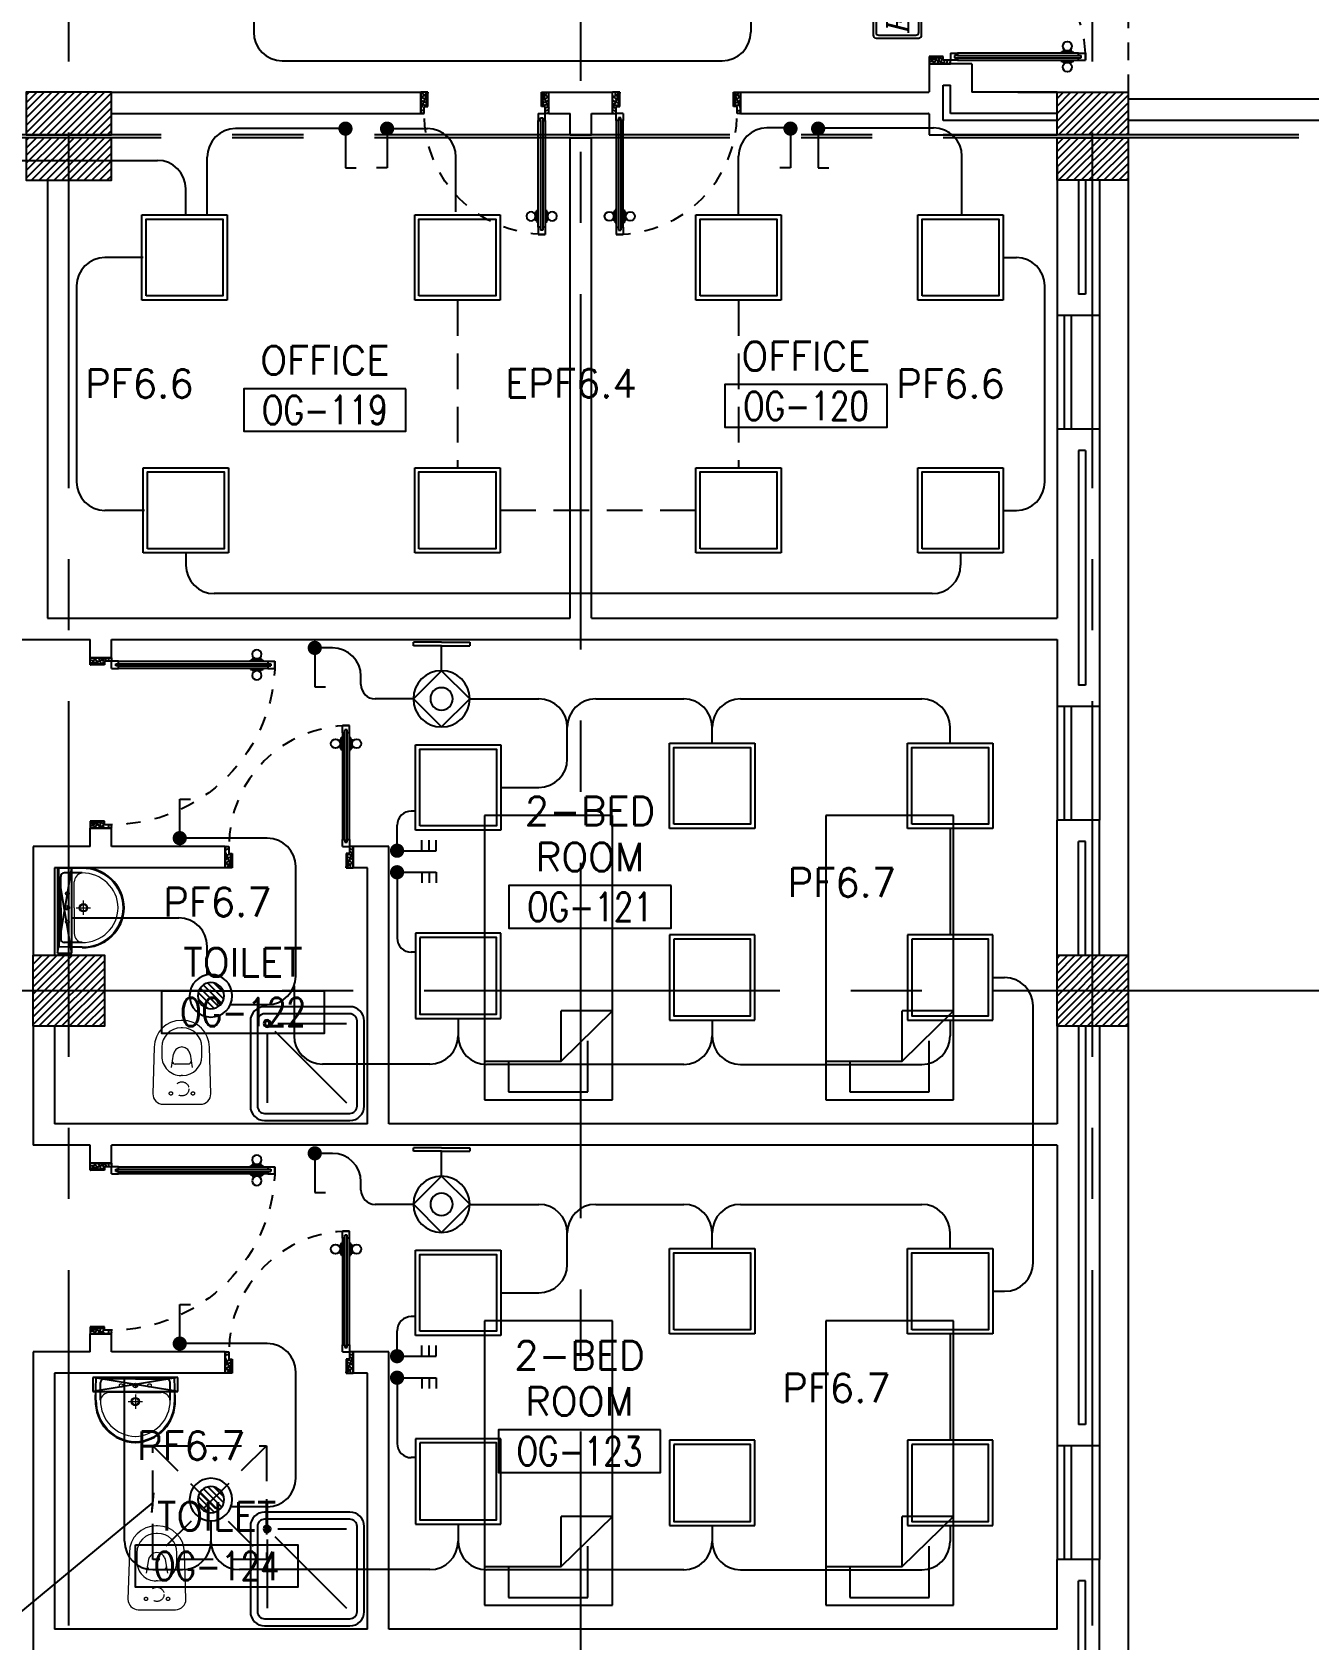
# Model space of a CAD drawing. Extents: x -0.3 to 93.5, y -1.1 to 78.4.
# Drawn here: x 75.57 to 84.55, y 22.78 to 34.09 of the extents above; entities that cross this region are included whole.
import ezdxf
from ezdxf.enums import TextEntityAlignment as Align

# ---------------------------------------------------------------- set-up
doc = ezdxf.new("R2010")
doc.units = 0
doc.header["$MEASUREMENT"] = 0
doc.header["$PDMODE"] = 34
for name, pattern in [('CENTERX2', [4, 2.5, -0.5, 0.5, -0.5]), ('DASHED', [0.75, 0.5, -0.25]), ('HIDDEN', [0.375, 0.25, -0.125]), ('HIDDEN2', [0.1875, 0.125, -0.0625])]:
    doc.linetypes.add(name, pattern=pattern)
doc.layers.get('0').update_dxf_attribs({"linetype": 'CONTINUOUS'})
doc.layers.get('DEFPOINTS').update_dxf_attribs({"linetype": 'CONTINUOUS'})
for name, color, linetype in [('AX-DIM', 11, 'CONTINUOUS'), ('AXES', 11, 'CENTERX2'), ('COL', 11, 'CONTINUOUS'), ('DOOR', 7, 'CONTINUOUS'), ('E-CLINE', 2, 'CONTINUOUS'), ('E-HLINE', 2, 'HIDDEN'), ('E-LEGEND', 3, 'CONTINUOUS'), ('E-LITE', 4, 'CONTINUOUS'), ('E-SWITCH', 4, 'CONTINUOUS'), ('E-TEXT', 4, 'CONTINUOUS'), ('FIX', 11, 'CONTINUOUS'), ('FUR', 11, 'CONTINUOUS'), ('HAT', 11, 'CONTINUOUS'), ('INSUL', 11, 'CONTINUOUS'), ('PROJ-L', 11, 'CONTINUOUS'), ('RM-BOX', 11, 'CONTINUOUS'), ('RM-NAME', 11, 'CONTINUOUS'), ('RM-NO', 11, 'CONTINUOUS'), ('ROOF', 11, 'CONTINUOUS'), ('SHAFT', 11, 'CONTINUOUS'), ('STR', 11, 'CONTINUOUS'), ('WALL', 11, 'CONTINUOUS'), ('WIN', 11, 'CONTINUOUS')]:
    doc.layers.add(name, color=color, linetype=linetype)
doc.styles.add('ITALICC', font='italicc')
doc.styles.add('ROMANS', font='ROMANS.shx', dxfattribs={"width": 0.6})
doc.dimstyles.new('STANDARD in', dxfattribs={"dimtxt": 0.24, "dimasz": 0.1, "dimexe": 0.07, "dimexo": 0.05, "dimgap": 0.05, "dimtad": 1, "dimdec": 0, "dimlfac": 1000, "dimzin": 0, "dimdsep": 46, "dimtxsty": 'ROMANS', "dimblk": 'ARCHTICK', "dimcen": 0.05, "dimdle": 0.05, "dimclrd": 7, "dimclre": 7, "dimclrt": 2, "dimadec": 0, "dimazin": 0, "dimtfac": 1, "dimtdec": 0, "dimtmove": 2, "dimatfit": 3, "dimldrblk": 'ARCHTICK', "dimfxl": 0, "dimtolj": 1, "dimtzin": 0, "dimarcsym": 0})

# ---------------------------------------------------------------- blocks, each defined once
blk = doc.blocks.new('_ARCHTICK')
at = {"color": 0, "linetype": 'ByBlock', "const_width": 0.15}
blk.add_lwpolyline([(-0.5, -0.5), (0.5, 0.5)], dxfattribs=at)
blk = doc.blocks.new('*D125')
at = {"layer": 'AX-DIM', "color": 7, "lineweight": -2, "ltscale": 0.3}
for p, q in [((83.332, 64.82), (92.202, 64.82)), ((92.132, 64.87), (92.132, 5.45)), ((83.332, 5.5), (92.202, 5.5))]:
    blk.add_line(p, q, dxfattribs=at)
at = {"layer": 'DEFPOINTS', "color": 0, "ltscale": 0.3}
for p in [(83.282, 64.82), (83.282, 5.5), (92.132, 5.5)]:
    blk.add_point(p, dxfattribs=at)
at = {"layer": 'AX-DIM', "color": 7, "lineweight": -2, "ltscale": 0.3, "xscale": 0.1, "yscale": 0.1, "zscale": 0.1}
for p, rotation in [((92.132, 64.82), 90), ((92.132, 5.5), 270)]:
    blk.add_blockref('_ARCHTICK', p, dxfattribs=dict(at, rotation=rotation))
at = {"layer": 'AX-DIM', "color": 2, "ltscale": 0.3, "insert": (91.962, 35.16), "char_height": 0.24, "attachment_point": 5, "rotation": 90, "style": 'ROMANS'}
blk.add_mtext('\\A1;59320', dxfattribs=at)
blk = doc.blocks.new('*X101')
at = {"color": 0}
for p, q in [((245929, 139863), (246416, 140350)), ((245929, 139916), (246363, 140350)), ((245929, 139969), (246310, 140350)), ((245929, 140022), (246257, 140350)), ((245929, 140075), (246204, 140350)), ((245929, 140128), (246151, 140350)), ((245929, 140181), (246098, 140350)), ((245929, 140234), (246045, 140350)), ((245929, 140287), (245991, 140350)), ((245929, 140340), (245938, 140350)), ((245969, 139850), (246429, 140310)), ((246022, 139850), (246429, 140256)), ((246075, 139850), (246429, 140203)), ((246128, 139850), (246429, 140150)), ((246181, 139850), (246429, 140097)), ((246234, 139850), (246429, 140044)), ((246287, 139850), (246429, 139991)), ((246340, 139850), (246429, 139938)), ((246393, 139850), (246429, 139885))]:
    blk.add_line(p, q, dxfattribs=at)
blk = doc.blocks.new('COL50')
at = {"layer": 'COL'}
blk.add_lwpolyline([(-250, 250), (-250, -250), (250, -250), (250, 250)], close=True, dxfattribs=at)
blk = doc.blocks.new('RM1')
at = {"layer": 'RM-BOX'}
blk.add_lwpolyline([(570, -200), (-570, -200), (-570, -500), (570, -500)], close=True, dxfattribs=at)
at = {"layer": 'RM-NAME', "style": 'ROMANS'}
for tag, p in [('ROOMNAME1', (0, 324)), ('ROOMNAME2', (0, 0))]:
    blk.add_attdef(tag, text='', height=200, dxfattribs=at).set_placement(p, align=Align.MIDDLE)
at = {"layer": 'RM-NO', "style": 'ROMANS', "width": 0.8}
blk.add_attdef('ROOMNO', text='', height=200, dxfattribs=at).set_placement((0, -350), align=Align.MIDDLE)
blk = doc.blocks.new('*X102')
at = {"color": 0}
for p, q in [((253128, 139850), (253628, 140350)), ((253129, 139903), (253575, 140350)), ((253129, 139956), (253522, 140350)), ((253129, 140009), (253469, 140350)), ((253129, 140062), (253416, 140350)), ((253129, 140115), (253363, 140350)), ((253129, 140168), (253310, 140350)), ((253129, 140221), (253257, 140350)), ((253129, 140274), (253204, 140350)), ((253129, 140327), (253151, 140350)), ((253181, 139850), (253629, 140297)), ((253234, 139850), (253629, 140244)), ((253287, 139850), (253629, 140191)), ((253340, 139850), (253629, 140138)), ((253393, 139850), (253629, 140085)), ((253446, 139850), (253629, 140032)), ((253499, 139850), (253629, 139979)), ((253553, 139850), (253629, 139926)), ((253606, 139850), (253629, 139873))]:
    blk.add_line(p, q, dxfattribs=at)
blk = doc.blocks.new('DOOR100')
at = {"layer": 'DOOR', "color": 0, "linetype": 'ByBlock'}
for p, q in [((-25, 1300), (-75, 1300)), ((-75, 1300), (-25, 1300)), ((-75, 1250), (-75, 1300)), ((-58, 1250), (-75, 1250)), ((-42, 1270), (-58, 1270)), ((-58, 1250), (-58, 1270)), ((-42, 1250), (-42, 1270)), ((-25, 1250), (-42, 1250)), ((-25, 1250), (-25, 1300)), ((-82, 1205), (-91, 1205)), ((-91, 1205), (-91, 1140)), ((-82, 1140), (-91, 1140)), ((-75, 1218), (-82, 1218)), ((-82, 1128), (-82, 1218)), ((-82, 1205), (-82, 1140)), ((-25, 1218), (-18, 1218)), ((-18, 1128), (-18, 1218)), ((-18, 1205), (-9, 1205)), ((-18, 1205), (-18, 1140)), ((-18, 1140), (-9, 1140)), ((-9, 1205), (-9, 1140)), ((-75, 1128), (-82, 1128)), ((-25, 1128), (-18, 1128)), ((-1200, 0), (-1200, 150)), ((-1200, 150), (-1175, 150)), ((-1200, 150), (-1200, 0)), ((-1175, 150), (-1175, 100)), ((-75, 200), (-58, 200)), ((-75, 150), (-75, 200)), ((-75, 150), (-25, 150)), ((-58, 200), (-58, 180)), ((-58, 180), (-42, 180)), ((-42, 200), (-25, 200)), ((-42, 180), (-42, 200)), ((-25, 200), (-25, 150)), ((0, 150), (-25, 150)), ((-25, 150), (-25, 100)), ((0, 150), (0, 0)), ((-1150, 0), (-1200, 0)), ((-1175, 100), (-1150, 100)), ((-1150, 100), (-1150, 0)), ((-50, 100), (-50, 0)), ((-25, 100), (-50, 100)), ((-50, 0), (0, 0))]:
    blk.add_line(p, q, dxfattribs=at)
at = {"layer": 'DOOR', "linetype": 'ByBlock'}
for p, q in [((-75, 1250), (-75, 200)), ((-58, 200), (-58, 1250)), ((-42, 200), (-42, 1250)), ((-25, 200), (-25, 1250)), ((0, 0), (0, 150))]:
    blk.add_line(p, q, dxfattribs=at)
at = {"layer": 'DOOR', "color": 9, "linetype": 'ByBlock'}
for p, q in [((-1150, 0), (-1200, 114)), ((-50, 0), (0, 114)), ((-1150, 0), (-1200, 40)), ((-1150, 0), (-1163, 100)), ((-50, 0), (-37, 100)), ((-50, 0), (0, 40))]:
    blk.add_line(p, q, dxfattribs=at)
at = {"layer": 'DOOR', "color": 0, "linetype": 'ByBlock'}
for centre in [(-124, 1173), (24, 1173)]:
    blk.add_circle(centre, 32.4, dxfattribs=at)
at = {"layer": 'DOOR', "linetype": 'HIDDEN', "ltscale": 0.5}
blk.add_arc((-25, 150), 1150, 90, 180.0001, dxfattribs=at)
at = {"layer": 'DOOR', "color": 9, "linetype": 'ByBlock'}
for centre, radius, start, end in [((-1150, 0), 154, 103.7142, 108.8947), ((-1150, 0), 134, 100.72, 111.8402), ((-50, 0), 134, 68.1598, 79.28), ((-50, 0), 154, 71.1053, 76.2858), ((-1150, 0), 94.4, 90, 121.9818), ((-1150, 0), 74.4, 90, 132.2236), ((-1150, 0), 54.4, 90, 156.7926), ((-1150, 0), 34.4, 90, 180), ((-1150, 0), 14.4, 90, 180), ((-50, 0), 94.4, 58.0182, 90), ((-50, 0), 74.4, 47.7764, 90), ((-50, 0), 54.4, 23.2074, 90), ((-50, 0), 34.4, 0, 90), ((-50, 0), 14.4, 0, 90), ((-50, 0), 114, 64.0838, 77.3774)]:
    blk.add_arc(centre, radius, start, end, dxfattribs=at)
blk = doc.blocks.new('DOOR90')
at = {"layer": 'DOOR', "color": 0, "linetype": 'ByBlock'}
for p, q in [((-150, 0), (-150, -25)), ((-150, 0), (0, 0)), ((0, -50), (0, 0)), ((-1000, -25), (-1000, -75)), ((-1000, -75), (-1000, -25)), ((-950, -25), (-1000, -25)), ((-950, -75), (-1000, -75)), ((-970, -42), (-970, -58)), ((-950, -42), (-970, -42)), ((-950, -58), (-970, -58)), ((-950, -25), (-950, -42)), ((-950, -58), (-950, -75)), ((-918, -25), (-918, -18)), ((-828, -18), (-918, -18)), ((-918, -75), (-918, -82)), ((-828, -82), (-918, -82)), ((-905, -18), (-905, -9)), ((-905, -9), (-840, -9)), ((-905, -18), (-840, -18)), ((-905, -82), (-905, -91)), ((-905, -82), (-840, -82)), ((-905, -91), (-840, -91)), ((-840, -18), (-840, -9)), ((-840, -82), (-840, -91)), ((-828, -25), (-828, -18)), ((-828, -75), (-828, -82)), ((-200, -42), (-200, -25)), ((-200, -25), (-150, -25)), ((-180, -42), (-200, -42)), ((-200, -75), (-200, -58)), ((-200, -58), (-180, -58)), ((-150, -75), (-200, -75)), ((-180, -58), (-180, -42)), ((-150, -75), (-150, -25)), ((-150, -25), (-100, -25)), ((-100, -25), (-100, -50)), ((-100, -50), (0, -50)), ((-150, -900), (-150, -875)), ((-150, -875), (-100, -875)), ((0, -900), (-150, -900)), ((-150, -900), (0, -900)), ((-100, -850), (0, -850)), ((-100, -875), (-100, -850)), ((0, -850), (0, -900))]:
    blk.add_line(p, q, dxfattribs=at)
at = {"layer": 'DOOR', "color": 9, "linetype": 'ByBlock'}
for p, q in [((0, -50), (-114, 0)), ((0, -50), (-40, 0)), ((0, -50), (-100, -37)), ((0, -850), (-114, -900)), ((0, -850), (-100, -863)), ((0, -850), (-40, -900))]:
    blk.add_line(p, q, dxfattribs=at)
at = {"layer": 'DOOR', "linetype": 'ByBlock'}
for p, q in [((-200, -25), (-950, -25)), ((-200, -42), (-950, -42)), ((-200, -58), (-950, -58)), ((-950, -75), (-200, -75))]:
    blk.add_line(p, q, dxfattribs=at)
at = {"layer": 'DOOR', "color": 0, "linetype": 'ByBlock'}
for centre in [(-873, 24), (-873, -124)]:
    blk.add_circle(centre, 32.4, dxfattribs=at)
at = {"layer": 'DOOR', "color": 9, "linetype": 'ByBlock'}
for centre, radius, start, end in [((0, -50), 154, 161.1053, 166.2858), ((0, -50), 134, 158.1598, 169.28), ((0, -50), 94.4, 148.0182, 180), ((0, -50), 74.4, 137.7764, 180), ((0, -50), 114, 154.0838, 167.3774), ((0, -50), 54.4, 113.2074, 180), ((0, -50), 34.4, 90, 180), ((0, -50), 14.4, 90, 180), ((0, -850), 154, 193.7142, 198.8947), ((0, -850), 134, 190.72, 201.8402), ((0, -850), 94.4, 180, 211.9818), ((0, -850), 74.4, 180, 222.2236), ((0, -850), 54.4, 180, 246.7926), ((0, -850), 34.4, 180, 270), ((0, -850), 14.4, 180, 270)]:
    blk.add_arc(centre, radius, start, end, dxfattribs=at)
at = {"layer": 'DOOR', "linetype": 'HIDDEN', "ltscale": 0.5}
blk.add_arc((-150, -25), 850, 180, 270, dxfattribs=at)
blk = doc.blocks.new('C5')
at = {"layer": 'HAT', "linetype": 'ByBlock'}
h = blk.add_hatch(dxfattribs=at)
h.set_pattern_fill('ANSI31', color=256, scale=300, style=0)
h.set_pattern_definition([(45, (-223356.182, -51411.005), (-26.516504, 26.516504), [])])
h.paths.add_polyline_path([(300, 300), (0, 300), (0, 0), (300, 0)])
h.paths.add_polyline_path([(600, 300), (300, 300), (300, 0), (600, 0)])
at = {"layer": 'COL'}
blk.add_lwpolyline([(600, 300), (0, 300), (0, 0), (600, 0)], close=True, dxfattribs=at)
blk = doc.blocks.new('DOOR-10')
at = {"layer": 'DOOR', "color": 0, "linetype": 'ByBlock'}
for p, q in [((-76, 1018), (-83, 1018)), ((-83, 928), (-83, 1018)), ((-26, 1100), (-76, 1100)), ((-76, 1100), (-26, 1100)), ((-76, 1050), (-76, 1100)), ((-59, 1050), (-76, 1050)), ((-43, 1070), (-59, 1070)), ((-59, 1050), (-59, 1070)), ((-43, 1050), (-43, 1070)), ((-26, 1050), (-43, 1050)), ((-26, 1050), (-26, 1100)), ((-26, 1018), (-18, 1018)), ((-18, 928), (-18, 1018)), ((-83, 1005), (-92, 1005)), ((-92, 1005), (-92, 940)), ((-83, 940), (-92, 940)), ((-83, 1005), (-83, 940)), ((-76, 928), (-83, 928)), ((-26, 928), (-18, 928)), ((-18, 1005), (-9, 1005)), ((-18, 1005), (-18, 940)), ((-18, 940), (-9, 940)), ((-9, 1005), (-9, 940)), ((-1001, 0), (-1001, 150)), ((-1001, 150), (-976, 150)), ((-1001, 150), (-1001, 0)), ((-976, 150), (-976, 100)), ((-76, 200), (-59, 200)), ((-76, 150), (-76, 200)), ((-76, 150), (-26, 150)), ((-59, 200), (-59, 180)), ((-59, 180), (-43, 180)), ((-43, 200), (-26, 200)), ((-43, 180), (-43, 200)), ((-26, 200), (-26, 150)), ((-1, 150), (-26, 150)), ((-26, 150), (-26, 100)), ((-951, 0), (-1001, 0)), ((-976, 100), (-951, 100)), ((-951, 100), (-951, 0)), ((-51, 100), (-51, 0)), ((-26, 100), (-51, 100)), ((-51, 0), (-1, 0))]:
    blk.add_line(p, q, dxfattribs=at)
at = {"layer": 'DOOR', "linetype": 'ByBlock'}
for p, q in [((-76, 1050), (-76, 200)), ((-59, 200), (-59, 1050)), ((-43, 200), (-43, 1050)), ((-26, 200), (-26, 1050))]:
    blk.add_line(p, q, dxfattribs=at)
at = {"layer": 'DOOR', "color": 9, "linetype": 'ByBlock'}
for p, q in [((-951, 0), (-1001, 114)), ((-51, 0), (-1, 114)), ((-1, 0), (-1, 150)), ((-951, 0), (-1001, 40)), ((-951, 0), (-964, 100)), ((-51, 0), (-37, 100)), ((-51, 0), (-1, 40))]:
    blk.add_line(p, q, dxfattribs=at)
at = {"layer": 'DOOR', "color": 0, "linetype": 'ByBlock'}
for centre in [(-124, 973), (23, 973)]:
    blk.add_circle(centre, 32.4, dxfattribs=at)
at = {"layer": 'DOOR', "linetype": 'HIDDEN', "ltscale": 0.5}
blk.add_arc((-23, 149), 952, 93.1482, 179.9482, dxfattribs=at)
at = {"layer": 'DOOR', "color": 9, "linetype": 'ByBlock'}
for centre, radius, start, end in [((-951, 0), 154, 103.7142, 108.8947), ((-951, 0), 134, 100.72, 111.8402), ((-51, 0), 134, 68.1598, 79.28), ((-51, 0), 154, 71.1053, 76.2858), ((-951, 0), 94.4, 90, 121.9818), ((-951, 0), 74.4, 90, 132.2236), ((-951, 0), 54.4, 90, 156.7926), ((-951, 0), 34.4, 90, 180), ((-951, 0), 14.4, 90, 180), ((-51, 0), 94.4, 58.0182, 90), ((-51, 0), 74.4, 47.7764, 90), ((-51, 0), 54.4, 23.2074, 90), ((-51, 0), 34.4, 0, 90), ((-51, 0), 14.4, 0, 90), ((-51, 0), 114, 64.0838, 77.3774)]:
    blk.add_arc(centre, radius, start, end, dxfattribs=at)
blk = doc.blocks.new('LAV1')
at = {"layer": 'FIX', "linetype": 'DASHED', "lineweight": 20, "ltscale": 0.05}
for p, q in [((0, 170), (0, 270)), ((0, 170), (0, 270)), ((50, 220), (-50, 220))]:
    blk.add_line(p, q, dxfattribs=at)
at = {"layer": 'FIX', "linetype": 'ByBlock', "ltscale": 0.3}
for p, q in [((-280, 210), (-275, 50)), ((-245, 210), (-245, 85)), ((245, 210), (245, 85)), ((280, 210), (275, 50)), ((0, 60), (-220, 60)), ((0, 60), (220, 60))]:
    blk.add_line(p, q, dxfattribs=at)
at = {"layer": 'FIX', "linetype": 'Continuous', "lineweight": 20}
for p, q in [((-275, 210), (-275, 50)), ((0, 155), (-181, 155)), ((0, 155), (181, 155)), ((275, 210), (275, 50)), ((0, 50), (-275, 50)), ((0, 50), (-252, 50)), ((0, 50), (252, 50)), ((0, 50), (275, 50))]:
    blk.add_line(p, q, dxfattribs=at)
at = {"layer": 'FIX', "lineweight": 20}
for p, q in [((0, 92), (0, 123)), ((16, 107), (-15, 107))]:
    blk.add_line(p, q, dxfattribs=at)
for centre, radius in [((0, 220), 29.5), ((0, 220), 22.5), ((0, 107), 15.5)]:
    blk.add_circle(centre, radius, dxfattribs=at)
at = {"layer": 'FIX', "linetype": 'HIDDEN', "lineweight": 20, "ltscale": 0.05}
for centre in [(-100, 107), (100, 107)]:
    blk.add_circle(centre, 12.4, dxfattribs=at)
at = {"layer": 'FIX', "linetype": 'ByBlock', "ltscale": 0.3}
for centre, radius, start, end in [((7, 220), 287, 91.3776, 182.0064), ((-7, 220), 287, 357.9936, 88.6224), ((-220, 85), 24.9, 179.7021, 269.9486), ((220, 85), 24.9, 270.0514, 0.2979)]:
    blk.add_arc(centre, radius, start, end, dxfattribs=at)
at = {"layer": 'FIX', "linetype": 'Continuous', "lineweight": 20}
for centre, radius, start, end in [((8, 217), 283, 91.6988, 181.351), ((8, 212), 253, 91.7328, 180.4884), ((-8, 217), 283, 358.649, 88.3012), ((-8, 212), 253, 359.5116, 88.2672), ((-179, 222), 66.9, 190.2006, 268.0786), ((179, 222), 66.9, 271.9214, 349.7994)]:
    blk.add_arc(centre, radius, start, end, dxfattribs=at)
blk = doc.blocks.new('WC1')
at = {"layer": 'FIX', "lineweight": 20}
for p, q in [((-210, 204), (-538, 194)), ((-475, 141), (-538, 141)), ((-727, 5), (-727, -5)), ((-674, 5), (-674, -5)), ((-534, 24), (-540, 0)), ((-540, 0), (-534, -24)), ((-395, 76), (-490, 60)), ((-339, 5), (-339, -5)), ((-490, -60), (-395, -76)), ((-538, -141), (-475, -141)), ((-538, -194), (-210, -204))]:
    blk.add_line(p, q, dxfattribs=at)
at = {"layer": 'FIX', "linetype": 'Continuous', "lineweight": 20}
blk.add_line((-420, -47), (-420, 45), dxfattribs=at)
at = {"layer": 'FIX', "lineweight": 20}
blk.add_lwpolyline([(-213, -204), (-210, -204, 0.414214), (-137, -131), (-137, 0), (-137, 131, 0.414214), (-210, 204)], format="xyb", dxfattribs=at)
at = {"layer": 'FIX', "linetype": 'HIDDEN2', "lineweight": 20, "ltscale": 0.3}
blk.add_circle((-245, 0), 49.8, dxfattribs=at)
at = {"layer": 'FIX', "linetype": 'HIDDEN', "lineweight": 20, "ltscale": 0.05}
for centre in [(-213, 78), (-213, -77)]:
    blk.add_circle(centre, 11.6, dxfattribs=at)
at = {"layer": 'FIX', "lineweight": 20}
for centre, radius, start, end in [((-538, 5), 189, 90, 180), ((-538, 5), 136, 90, 180), ((-475, 5), 136, 360, 90), ((-473, -7), 68.2, 128.9242, 152.8468), ((-464, -18), 82, 108.496, 128.9242), ((-538, -5), 189, 180, 270), ((-538, -5), 136, 180, 270), ((-473, 7), 68.2, 207.1532, 231.0758), ((-464, 18), 82, 231.0758, 251.504), ((-475, -5), 136, 270, 0)]:
    blk.add_arc(centre, radius, start, end, dxfattribs=at)
at = {"layer": 'FIX', "linetype": 'Continuous', "lineweight": 20}
for centre, start, end in [((-443, 46), 357.6662, 91.6121), ((-442, -46), 268.3879, 2.3338)]:
    blk.add_arc(centre, 22.3, start, end, dxfattribs=at)
blk = doc.blocks.new('SHR1')
at = {"layer": 'FIX'}
for p, q in [((-196, 196), (-700, 700)), ((-143, 218), (-143, 700)), ((-218, 143), (-700, 143))]:
    blk.add_line(p, q, dxfattribs=at)
for points in [[(-825, 125), (-825, 725, -0.414214), (-725, 825), (-125, 825, -0.414214), (-25, 725), (-25, 125, -0.414214), (-125, 25), (-725, 25, -0.414214)], [(-775, 125), (-775, 725, -0.414214), (-725, 775), (-125, 775, -0.414214), (-75, 725), (-75, 125, -0.414214), (-125, 75), (-725, 75, -0.414214)]]:
    blk.add_lwpolyline(points, format="xyb", close=True, dxfattribs=at)
for radius in [25, 15]:
    blk.add_circle((-143, 143), radius, dxfattribs=at)
blk = doc.blocks.new('L42')
at = {"layer": 'E-LITE'}
for p, q in [((0.3, 0.3), (-0.3, 0.3)), ((-0.3, 0.3), (-0.3, -0.3)), ((0.3, -0.3), (0.3, 0.3)), ((-0.3, -0.3), (0.3, -0.3))]:
    blk.add_line(p, q, dxfattribs=at)
at = {"layer": 'E-LITE', "color": 8}
blk.add_lwpolyline([(-0.27, 0.27), (-0.27, -0.27), (0.27, -0.27), (0.27, 0.27)], close=True, dxfattribs=at)
blk = doc.blocks.new('NL')
at = {"layer": 'E-LEGEND'}
blk.add_line((0, -193), (25, -193), dxfattribs=at)
at = {"layer": 'E-LITE'}
for p, q in [((0, 5), (0, 203)), ((25, 203), (0, 203)), ((25, 5), (25, 203)), ((0, 5), (0, -193)), ((25, 5), (25, -193))]:
    blk.add_line(p, q, dxfattribs=at)
at = {"layer": 'E-LITE', "color": 2}
blk.add_line((201, 5), (25, 5), dxfattribs=at)
at = {"layer": 'E-LITE', "color": 5}
blk.add_circle((398, 5), 198, dxfattribs=at)
at = {"layer": 'E-SWITCH', "color": 2}
for p, q in [((201, 5), (398, 203)), ((398, 203), (596, 5)), ((398, -193), (201, 5)), ((596, 5), (398, -193))]:
    blk.add_line(p, q, dxfattribs=at)
at = {"layer": 'E-SWITCH'}
blk.add_circle((398, 5), 78.5, dxfattribs=at)
blk = doc.blocks.new('3G1W')
for p, q in [((0, 0), (0.55, 0)), ((0.35, 0), (0.35, -0.15)), ((0.45, 0), (0.45, -0.15)), ((0.55, 0), (0.55, -0.15))]:
    blk.add_line(p, q)
at = {"const_width": 0.1}
blk.add_lwpolyline([(-0.05, 0, 1), (0.05, 0, 1)], format="xyb", close=True, dxfattribs=at)
blk = doc.blocks.new('*X49')
at = {"color": 0}
for p, q in [((21548.527, 18540.142), (21548.801, 18540.415)), ((21548.529, 18539.966), (21548.977, 18540.414)), ((21548.584, 18539.845), (21549.098, 18540.359)), ((21548.672, 18539.756), (21549.187, 18540.271)), ((21548.793, 18539.7), (21549.243, 18540.15)), ((21548.966, 18539.696), (21549.246, 18539.977))]:
    blk.add_line(p, q, dxfattribs=at)
blk = doc.blocks.new('SPOT')
at = {"layer": 'E-LITE'}
for radius in [0.6, 0.369]:
    blk.add_circle((0, 0), radius, dxfattribs=at)
at = {"layer": 'E-LITE', "color": 8}
blk.add_blockref('*X49', (-21548.886, -18540.056), dxfattribs=at)
blk = doc.blocks.new('1G1W')
for p, q in [((0, 0), (0.55, 0)), ((0.55, 0), (0.55, -0.15))]:
    blk.add_line(p, q)
at = {"const_width": 0.1}
blk.add_lwpolyline([(-0.05, 0, 1), (0.05, 0, 1)], format="xyb", close=True, dxfattribs=at)
blk = doc.blocks.new('MR20')
at = {"layer": 'E-LITE'}
for p, q in [((-300, 100), (-300, 0)), ((-300, 100), (-300, 0)), ((-300, 0), (300, 0)), ((-300, 0), (300, 0)), ((-300, 0), (300, 0)), ((-300, 0), (-300, 0)), ((300, 0), (300, 100)), ((300, 0), (300, 100)), ((300, 0), (300, 0))]:
    blk.add_line(p, q, dxfattribs=at)
at = {"layer": 'E-LITE', "color": 3}
blk.add_line((300, 100), (-300, 100), dxfattribs=at)
at = {"layer": 'E-LITE', "color": 8}
for p, q in [((300, 0), (-300, 100)), ((300, 100), (-300, 0))]:
    blk.add_line(p, q, dxfattribs=at)
blk = doc.blocks.new('EXIT')
at = {"layer": 'E-LITE', "color": 4}
for p, q in [((-0.32, 0.15), (-0.32, -0.15)), ((0.3, 0.17), (-0.3, 0.17)), ((0.32, -0.15), (0.32, 0.15)), ((-0.3, -0.17), (0.3, -0.17))]:
    blk.add_line(p, q, dxfattribs=at)
at = {"layer": 'E-LITE', "color": 8}
for p, q in [((-0.3, 0.13), (-0.3, -0.13)), ((0.28, 0.15), (-0.28, 0.15)), ((0.3, -0.13), (0.3, 0.13)), ((-0.28, -0.15), (0.28, -0.15))]:
    blk.add_line(p, q, dxfattribs=at)
at = {"layer": 'E-LITE', "color": 4}
for centre, start, end in [((-0.3, 0.15), 90, 180), ((0.3, 0.15), 360, 90), ((-0.3, -0.15), 180, 270), ((0.3, -0.15), 270, 0)]:
    blk.add_arc(centre, 0.02, start, end, dxfattribs=at)
at = {"layer": 'E-LITE', "color": 8}
for centre, start, end in [((-0.28, 0.13), 90, 180), ((0.28, 0.13), 0, 90), ((-0.28, -0.13), 180, 270), ((0.28, -0.13), 270, 0)]:
    blk.add_arc(centre, 0.02, start, end, dxfattribs=at)
at = {"layer": 'E-LITE', "color": 5, "style": 'ITALICC'}
blk.add_text('EXIT', height=0.15, dxfattribs=at).set_placement((-0.284, -0.078))

msp = doc.modelspace()

# ---------------------------------------------------------------- hatches: boundary and pattern name
at = {"layer": 'HAT'}
h = msp.add_hatch(dxfattribs=at)
h.set_pattern_fill('ANSI31', color=256, scale=0.3, style=0)
h.set_pattern_definition([(45, (-249.90383, -17.721005), (-0.0265165043, 0.0265165043), [])])
h.paths.add_polyline_path([(83.0324, 33.67), (82.7824, 33.67), (82.7824, 33.37), (83.0324, 33.37)])
h.paths.add_polyline_path([(83.2824, 33.67), (83.0324, 33.67), (83.0324, 33.37), (83.2824, 33.37)])
h = msp.add_hatch(dxfattribs=at)
h.set_pattern_fill('ANSI31', color=256, scale=0.3, style=0)
h.set_pattern_definition([(45, (-249.90383, -18.041005), (-0.0265165043, 0.0265165043), [])])
h.paths.add_polyline_path([(83.0324, 33.35), (82.7824, 33.35), (82.7824, 33.05), (83.0324, 33.05)])
h.paths.add_polyline_path([(83.2824, 33.35), (83.0324, 33.35), (83.0324, 33.05), (83.2824, 33.05)])

# ---------------------------------------------------------------- linework, layer by layer
at = {"layer": 'AXES'}
for p, q in [((75.8324, -1.1143), (75.8324, 77.6984)), ((83.0324, -1.1143), (83.0324, 77.6984)), ((79.4324, 5.75), (79.4324, 64.52)), ((92.4824, 33.37), (30.1924, 33.37)), ((92.4824, 33.35), (30.1924, 33.35)), ((92.8324, 27.35), (40.7424, 27.35))]:
    msp.add_line(p, q, dxfattribs=at)
at = {"layer": 'COL'}
for points in [[(82.7824, 33.67), (83.2824, 33.67), (83.2824, 33.37), (82.7824, 33.37)], [(82.7824, 33.35), (83.2824, 33.35), (83.2824, 33.05), (82.7824, 33.05)]]:
    msp.add_lwpolyline(points, close=True, dxfattribs=at)
at = {"layer": 'E-CLINE', "color": 4}
for p, q in [((73.5414, 33.1902), (76.4553, 33.1902)), ((76.6553, 32.8072), (76.6553, 32.9902)), ((76.3553, 32.5072), (76.0867, 32.5072)), ((82.4138, 32.5072), (82.4967, 32.5072)), ((75.8867, 32.3072), (75.8867, 30.929)), ((82.6967, 30.929), (82.6967, 32.3072)), ((76.365, 30.729), (76.0867, 30.729)), ((82.4138, 30.729), (82.4967, 30.729)), ((78.6515, 29.4029), (79.1381, 29.4029)), ((79.5381, 29.4029), (80.157, 29.4029)), ((80.557, 29.4029), (81.8306, 29.4029)), ((79.3381, 28.9803), (79.3381, 29.2029)), ((80.357, 29.0915), (80.357, 29.2029)), ((82.0306, 29.0915), (82.0306, 29.2029)), ((78.8711, 28.7803), (79.1381, 28.7803)), ((77.4165, 27.3851), (77.4165, 27.0341)), ((76.9689, 27.2528), (77.2283, 27.2528)), ((80.357, 27.1435), (80.357, 27.0321)), ((82.0306, 27.1435), (82.0306, 27.0321)), ((82.6142, 25.4365), (82.6142, 27.2435)), ((78.3711, 26.8341), (77.6165, 26.8341)), ((80.557, 26.8321), (81.8306, 26.8321)), ((78.6515, 25.8479), (79.1381, 25.8479)), ((79.5381, 25.8479), (80.157, 25.8479)), ((80.557, 25.8479), (81.8306, 25.8479)), ((79.3381, 25.4253), (79.3381, 25.6479)), ((80.357, 25.5365), (80.357, 25.6479)), ((82.0306, 25.5365), (82.0306, 25.6479)), ((78.8711, 25.2253), (79.1381, 25.2253)), ((76.8324, 23.622), (76.8324, 23.4791)), ((80.357, 23.5885), (80.357, 23.4771)), ((82.0306, 23.5885), (82.0306, 23.4771)), ((76.424, 23.2791), (76.6324, 23.2791)), ((78.3711, 23.2791), (77.0324, 23.2791)), ((80.557, 23.2771), (81.8306, 23.2771))]:
    msp.add_line(p, q, dxfattribs=at)
at = {"layer": 'E-CLINE', "color": 4, "linetype": 'ByBlock'}
for p, q in [((76.6555, 30.429), (76.6555, 30.3434)), ((82.1044, 30.429), (82.1044, 30.3434)), ((81.9044, 30.1434), (76.8555, 30.1434)), ((77.2283, 28.4234), (76.6127, 28.4234)), ((82.0306, 28.4915), (82.0306, 27.7435)), ((77.4283, 27.4528), (77.4283, 28.2234)), ((75.854, 27.8625), (76.606, 27.8625)), ((76.806, 27.4627), (76.806, 27.6625)), ((82.3306, 27.4435), (82.4142, 27.4435)), ((78.5711, 27.1547), (78.5711, 27.0341)), ((80.157, 26.8321), (78.7711, 26.8321)), ((82.3306, 25.2365), (82.4142, 25.2365)), ((82.0306, 24.9365), (82.0306, 24.1885)), ((77.2283, 24.8684), (76.6127, 24.8684)), ((77.4283, 23.9216), (77.4283, 24.6684)), ((76.224, 23.4791), (76.224, 24.6306)), ((77.2283, 23.7216), (76.9654, 23.7216)), ((78.5711, 23.5997), (78.5711, 23.4771)), ((80.157, 23.2771), (78.7711, 23.2771))]:
    msp.add_line(p, q, dxfattribs=at)
at = {"layer": 'E-CLINE', "color": 4}
for centre, start, end in [((76.4553, 32.9902), 0, 90), ((76.0867, 32.3072), 90, 180), ((82.4967, 32.3072), 0, 90), ((76.0867, 30.929), 180, 270), ((82.4967, 30.929), 270, 0), ((79.1381, 29.2029), 0, 90), ((79.5381, 29.2029), 90, 180), ((80.157, 29.2029), 0, 90), ((80.557, 29.2029), 90, 180), ((81.8306, 29.2029), 0, 90), ((79.1381, 28.9803), 270, 0), ((77.2283, 27.4528), 270, 0), ((77.6165, 27.0341), 180, 270), ((80.157, 27.0321), 270, 0), ((80.557, 27.0321), 180, 270), ((81.8306, 27.0321), 270, 0), ((79.1381, 25.6479), 0, 90), ((79.5381, 25.6479), 90, 180), ((80.157, 25.6479), 0, 90), ((80.557, 25.6479), 90, 180), ((81.8306, 25.6479), 0, 90), ((79.1381, 25.4253), 270, 0), ((76.424, 23.4791), 180, 270), ((76.6324, 23.4791), 270, 0), ((77.0324, 23.4791), 180, 270), ((80.157, 23.4771), 270, 0), ((80.557, 23.4771), 180, 270), ((81.8306, 23.4771), 270, 0)]:
    msp.add_arc(centre, 0.2, start, end, dxfattribs=at)
at = {"layer": 'E-CLINE', "color": 4, "linetype": 'ByBlock'}
for centre, start, end in [((76.8555, 30.3434), 180, 270), ((81.9044, 30.3434), 270, 0), ((77.2283, 28.2234), 0, 90), ((76.606, 27.6625), 0, 90), ((82.4142, 27.2435), 0, 90), ((78.3711, 27.0341), 270, 0), ((78.7711, 27.0321), 180, 270), ((82.4142, 25.4365), 270, 0), ((77.2283, 24.6684), 0, 90), ((77.2283, 23.9216), 270, 0), ((78.3711, 23.4791), 270, 0), ((78.7711, 23.4771), 180, 270)]:
    msp.add_arc(centre, 0.2, start, end, dxfattribs=at)
at = {"layer": 'E-HLINE', "color": 4}
for p, q in [((78.5651, 32.2072), (78.5651, 31.029)), ((80.5423, 32.2072), (80.5423, 31.029)), ((80.2423, 30.729), (78.8651, 30.729))]:
    msp.add_line(p, q, dxfattribs=at)
at = {"layer": 'E-SWITCH', "color": 4}
for p, q in [((80.6281, 36.7446), (80.6281, 34.0914)), ((77.1329, 34.949), (77.1329, 34.0914)), ((77.3329, 33.8914), (80.4281, 33.8914)), ((77.7533, 33.4135), (77.0057, 33.4135)), ((77.7783, 33.4135), (77.7783, 33.1385)), ((78.0709, 33.4135), (78.0709, 33.1385)), ((78.0959, 33.4135), (78.3553, 33.4135)), ((80.8835, 33.419), (80.7423, 33.419)), ((80.908, 33.4138), (80.908, 33.1388)), ((81.1024, 33.4138), (81.1024, 33.1388)), ((81.1269, 33.419), (81.9138, 33.419)), ((76.8057, 32.8072), (76.8057, 33.2135)), ((77.7783, 33.1385), (77.8533, 33.1385)), ((78.0709, 33.1385), (77.9959, 33.1385)), ((78.5553, 32.8291), (78.5553, 33.2135)), ((80.5423, 32.8072), (80.5423, 33.219)), ((80.908, 33.1388), (80.833, 33.1388)), ((81.1024, 33.1388), (81.1774, 33.1388)), ((82.1138, 32.8072), (82.1138, 33.219)), ((77.6869, 29.7616), (77.5968, 29.7616)), ((77.8869, 29.5029), (77.8869, 29.5616)), ((78.2561, 29.4029), (77.9869, 29.4029)), ((78.2711, 28.6137), (78.2412, 28.6137)), ((78.1412, 28.36), (78.1412, 28.5137)), ((78.1412, 28.1586), (78.1412, 28.0048)), ((78.1412, 28.0048), (78.1412, 27.7213)), ((78.2711, 27.6213), (78.2412, 27.6213)), ((77.6869, 26.2066), (77.5968, 26.2066)), ((77.8869, 25.9479), (77.8869, 26.0066)), ((78.2561, 25.8479), (77.9869, 25.8479)), ((78.2711, 25.0587), (78.2412, 25.0587)), ((78.1412, 24.805), (78.1412, 24.9587)), ((78.1412, 24.6036), (78.1412, 24.4498)), ((78.1412, 24.4498), (78.1412, 24.1663)), ((78.2711, 24.0663), (78.2412, 24.0663))]:
    msp.add_line(p, q, dxfattribs=at)
at = {"layer": 'E-SWITCH', "color": 4, "const_width": 0.05}
for points in [[(77.7783, 33.4385, -1), (77.7783, 33.3885, -1)], [(78.0709, 33.4385, 1), (78.0709, 33.3885, 1)], [(80.908, 33.4388, 1), (80.908, 33.3888, 1)], [(81.1024, 33.4388, -1), (81.1024, 33.3888, -1)]]:
    msp.add_lwpolyline(points, format="xyb", close=True, dxfattribs=at)
at = {"layer": 'E-SWITCH', "color": 4}
for centre, radius, start, end in [((77.3329, 34.0914), 0.2, 180, 270), ((80.4281, 34.0914), 0.2, 270, 0), ((77.0057, 33.2135), 0.2, 90, 180), ((78.3553, 33.2135), 0.2, 0, 90), ((80.7423, 33.219), 0.2, 90, 180), ((81.9138, 33.219), 0.2, 0, 90), ((77.6869, 29.5616), 0.2, 0, 90), ((77.9869, 29.5029), 0.1, 180, 270), ((78.2412, 28.5137), 0.1, 90, 180), ((78.2412, 27.7213), 0.1, 180, 270), ((77.6869, 26.0066), 0.2, 0, 90), ((77.9869, 25.9479), 0.1, 180, 270), ((78.2412, 24.9587), 0.1, 90, 180), ((78.2412, 24.1663), 0.1, 180, 270)]:
    msp.add_arc(centre, radius, start, end, dxfattribs=at)
at = {"layer": 'FUR'}
for p, q in [((79.6555, 28.5832), (78.7555, 28.5832)), ((78.7555, 28.5832), (78.7555, 26.5832)), ((79.6555, 26.5832), (79.6555, 28.5832)), ((82.0555, 28.5832), (81.1555, 28.5832)), ((81.1555, 28.5832), (81.1555, 26.5832)), ((82.0555, 26.5832), (82.0555, 28.5832)), ((79.2944, 26.8548), (79.2944, 27.2083)), ((79.6555, 27.2083), (79.2944, 27.2083)), ((79.2944, 26.8548), (79.6555, 27.2083)), ((81.6944, 26.8548), (81.6944, 27.2083)), ((82.0555, 27.2083), (81.6944, 27.2083)), ((81.6944, 26.8548), (82.0555, 27.2083)), ((79.4833, 26.6387), (79.4833, 26.9984)), ((81.8833, 26.6387), (81.8833, 26.9984)), ((78.7555, 26.8548), (79.2944, 26.8548)), ((78.9254, 26.8548), (78.9254, 26.6387)), ((81.1555, 26.8548), (81.6944, 26.8548)), ((81.3254, 26.8548), (81.3254, 26.6387)), ((78.7555, 26.5832), (79.6555, 26.5832)), ((78.9254, 26.6387), (79.4833, 26.6387)), ((81.1555, 26.5832), (82.0555, 26.5832)), ((81.3254, 26.6387), (81.8833, 26.6387)), ((79.6555, 25.0282), (78.7555, 25.0282)), ((78.7555, 25.0282), (78.7555, 23.0282)), ((79.6555, 23.0282), (79.6555, 25.0282)), ((82.0555, 25.0282), (81.1555, 25.0282)), ((81.1555, 25.0282), (81.1555, 23.0282)), ((82.0555, 23.0282), (82.0555, 25.0282)), ((79.2944, 23.2998), (79.2944, 23.6533)), ((79.6555, 23.6533), (79.2944, 23.6533)), ((79.2944, 23.2998), (79.6555, 23.6533)), ((81.6944, 23.2998), (81.6944, 23.6533)), ((82.0555, 23.6533), (81.6944, 23.6533)), ((81.6944, 23.2998), (82.0555, 23.6533)), ((79.4833, 23.0837), (79.4833, 23.4434)), ((81.8833, 23.0837), (81.8833, 23.4434)), ((78.7555, 23.2998), (79.2944, 23.2998)), ((78.9254, 23.2998), (78.9254, 23.0837)), ((81.1555, 23.2998), (81.6944, 23.2998)), ((81.3254, 23.2998), (81.3254, 23.0837)), ((78.9254, 23.0837), (79.4833, 23.0837)), ((81.3254, 23.0837), (81.8833, 23.0837)), ((78.7555, 23.0282), (79.6555, 23.0282)), ((81.1555, 23.0282), (82.0555, 23.0282))]:
    msp.add_line(p, q, dxfattribs=at)
at = {"layer": 'INSUL'}
for p, q in [((81.9824, 33.72), (82.0324, 33.72)), ((81.9824, 33.47), (81.9824, 33.72)), ((82.0324, 33.52), (82.0324, 33.72)), ((82.7824, 33.47), (81.9824, 33.47)), ((82.7824, 33.52), (82.0324, 33.52)), ((82.9324, 33.05), (82.9324, 32.25)), ((82.9824, 33.05), (82.9824, 32.25)), ((82.9824, 32.25), (82.9324, 32.25)), ((82.9824, 31.15), (82.9324, 31.15)), ((82.9324, 31.15), (82.9324, 29.5)), ((82.9824, 31.15), (82.9824, 29.5)), ((82.9824, 29.5), (82.9324, 29.5)), ((82.9824, 28.4), (82.9324, 28.4)), ((82.9324, 27.6), (82.9324, 28.4)), ((82.9824, 27.6), (82.9824, 28.4)), ((82.9324, 27.1), (82.9324, 24.3)), ((82.9824, 27.1), (82.9824, 24.3)), ((82.9824, 24.3), (82.9324, 24.3)), ((82.9324, 21.9), (82.9324, 23.2)), ((82.9824, 23.2), (82.9324, 23.2)), ((82.9824, 21.9), (82.9824, 23.2))]:
    msp.add_line(p, q, dxfattribs=at)
at = {"layer": 'PROJ-L'}
for p, q in [((83.2824, 33.15), (83.2824, 27.6)), ((83.2824, 27.1), (83.2824, 20.4))]:
    msp.add_line(p, q, dxfattribs=at)
at = {"layer": 'ROOF'}
for p, q in [((85.9324, 33.62), (83.2824, 33.62)), ((88.5074, 33.47), (83.2824, 33.47))]:
    msp.add_line(p, q, dxfattribs=at)
at = {"layer": 'SHAFT', "linetype": 'HIDDEN'}
for p, q in [((76.4224, 24.15), (77.2224, 23.35)), ((77.2224, 24.15), (76.4224, 23.35)), ((76.4224, 24.15), (77.2224, 24.15)), ((76.4224, 23.35), (76.4224, 24.15)), ((77.2224, 24.15), (77.2224, 23.35)), ((77.2224, 23.35), (76.4224, 23.35))]:
    msp.add_line(p, q, dxfattribs=at)
at = {"layer": 'STR', "linetype": 'HIDDEN2'}
msp.add_line((83.2824, 36.72), (83.2824, 33.67), dxfattribs=at)
at = {"layer": 'WALL'}
for p, q in [((81.8824, 33.87), (81.8824, 33.673)), ((82.1824, 33.87), (81.8824, 33.87)), ((82.1824, 33.87), (82.1824, 33.67)), ((76.1324, 33.67), (78.3074, 33.67)), ((78.3074, 33.52), (78.3074, 33.67)), ((79.2074, 33.67), (79.6574, 33.67)), ((79.2074, 33.52), (79.2074, 33.67)), ((79.6574, 33.52), (79.6574, 33.67)), ((80.5574, 33.52), (80.5574, 33.67)), ((80.5574, 33.67), (81.8794, 33.67)), ((82.7824, 33.67), (82.1824, 33.67)), ((82.5074, 33.67), (82.7824, 33.67)), ((76.1324, 33.52), (78.3074, 33.52)), ((79.2074, 33.52), (79.3574, 33.52)), ((79.3574, 33.37), (79.3574, 33.52)), ((79.5074, 33.37), (79.5074, 33.52)), ((79.5074, 33.52), (79.6574, 33.52)), ((80.5574, 33.52), (81.8794, 33.52)), ((81.8824, 33.517), (81.8824, 33.37)), ((79.3574, 33.37), (79.5074, 33.37)), ((81.8824, 33.37), (82.7824, 33.37)), ((79.3574, 33.35), (79.5074, 33.35)), ((79.3574, 29.97), (79.3574, 33.35)), ((79.5074, 29.97), (79.5074, 33.35)), ((82.7824, 33.15), (82.7824, 32.1)), ((75.6824, 33.05), (75.6824, 29.97)), ((83.0824, 33.05), (83.0824, 32.1)), ((83.0824, 32.1), (82.7824, 32.1)), ((83.0824, 31.3), (82.7824, 31.3)), ((82.7824, 31.3), (82.7824, 29.97)), ((83.0824, 31.3), (83.0824, 29.35)), ((75.6824, 29.97), (79.3574, 29.97)), ((79.5074, 29.97), (82.7824, 29.97)), ((73.7074, 29.82), (75.9824, 29.82)), ((76.1324, 29.82), (82.7824, 29.82)), ((82.7824, 29.82), (82.7824, 29.35)), ((83.0824, 29.35), (82.7824, 29.35)), ((83.0824, 28.55), (82.7824, 28.55)), ((82.7824, 27.6), (82.7824, 28.55)), ((83.0824, 27.6), (83.0824, 28.55)), ((75.5824, 28.365), (75.5824, 27.6)), ((75.9824, 28.365), (75.5824, 28.365)), ((76.9324, 28.365), (76.1324, 28.365)), ((78.0824, 28.365), (77.8324, 28.365)), ((75.7324, 28.215), (75.7324, 27.6)), ((76.9324, 28.215), (75.7324, 28.215)), ((77.9324, 28.215), (77.8324, 28.215)), ((75.5824, 27.1), (75.5824, 26.265)), ((75.7324, 27.1), (75.7324, 26.415)), ((82.7824, 27.1), (82.7824, 26.415)), ((83.0824, 27.1), (83.0824, 24.15)), ((77.9324, 26.415), (75.7324, 26.415)), ((82.7824, 26.415), (78.0824, 26.415)), ((75.9824, 26.265), (75.5824, 26.265)), ((82.7824, 26.265), (76.1324, 26.265)), ((82.7824, 26.265), (82.7824, 24.15)), ((75.9824, 24.81), (75.5824, 24.81)), ((75.5824, 24.81), (75.5824, 22.71)), ((76.9324, 24.81), (76.1324, 24.81)), ((78.0824, 24.81), (77.8324, 24.81)), ((75.7324, 24.66), (75.7324, 22.86)), ((76.9324, 24.66), (75.7324, 24.66)), ((77.9324, 24.66), (77.8324, 24.66)), ((83.0824, 24.15), (82.7824, 24.15)), ((83.0824, 23.35), (82.7824, 23.35)), ((82.7824, 22.86), (82.7824, 23.35)), ((83.0824, 21.75), (83.0824, 23.35)), ((77.9324, 22.86), (75.7324, 22.86)), ((82.7824, 22.86), (78.0824, 22.86))]:
    msp.add_line(p, q, dxfattribs=at)
at = {"layer": 'WALL', "linetype": 'ByBlock'}
for p, q in [((75.9824, 29.6925), (75.9824, 29.82)), ((76.1324, 29.6925), (76.1324, 29.82)), ((76.1324, 29.6925), (75.9824, 29.6925)), ((75.9824, 28.365), (75.9824, 28.4925)), ((76.1324, 28.4925), (75.9824, 28.4925)), ((76.1324, 28.365), (76.1324, 28.4925)), ((76.9324, 28.215), (76.9324, 28.365)), ((77.8324, 28.215), (77.8324, 28.365)), ((78.0824, 26.415), (78.0824, 28.365)), ((77.9324, 26.415), (77.9324, 28.215)), ((75.9824, 26.1375), (75.9824, 26.265)), ((76.1324, 26.1375), (76.1324, 26.265)), ((76.1324, 26.1375), (75.9824, 26.1375)), ((75.9824, 24.81), (75.9824, 24.9375)), ((76.1324, 24.9375), (75.9824, 24.9375)), ((76.1324, 24.81), (76.1324, 24.9375)), ((76.9324, 24.66), (76.9324, 24.81)), ((77.8324, 24.66), (77.8324, 24.81)), ((78.0824, 22.86), (78.0824, 24.81)), ((77.9324, 22.86), (77.9324, 24.66))]:
    msp.add_line(p, q, dxfattribs=at)
at = {"layer": 'WALL', "linetype": 'ByBlock', "ltscale": 0.3}
for points in [[(75.5824, 27.6), (76.0824, 27.6), (76.0824, 27.1), (75.5824, 27.1)], [(82.7824, 27.6), (83.2824, 27.6), (83.2824, 27.1), (82.7824, 27.1)]]:
    msp.add_lwpolyline(points, close=True, dxfattribs=at)
at = {"layer": 'WALL'}
for centre, start, end in [((81.8794, 33.673), 270, 0), ((81.8794, 33.517), 0, 90)]:
    msp.add_arc(centre, 0.003, start, end, dxfattribs=at)
at = {"layer": 'WIN'}
for p, q in [((82.7824, 32.1), (82.7824, 31.3)), ((82.8324, 32.1), (82.8324, 31.3)), ((82.8824, 32.1), (82.8824, 31.3)), ((83.0824, 32.1), (83.0824, 31.3)), ((82.7824, 29.35), (82.7824, 28.55)), ((82.8324, 29.35), (82.8324, 28.55)), ((82.8824, 29.35), (82.8824, 28.55)), ((83.0824, 29.35), (83.0824, 28.55)), ((82.7824, 24.15), (82.7824, 23.35)), ((82.8324, 24.15), (82.8324, 23.35)), ((82.8824, 24.15), (82.8824, 23.35)), ((83.0824, 24.15), (83.0824, 23.35))]:
    msp.add_line(p, q, dxfattribs=at)

# ---------------------------------------------------------------- block references
at = {"layer": 'COL', "linetype": 'ByBlock', "xscale": 0.0009999999892897904, "yscale": 0.000999999996565748, "zscale": 0.001}
for p in [(75.5324, 33.37), (75.5324, 33.05)]:
    msp.add_blockref('C5', p, dxfattribs=at)
at = {"layer": 'COL', "xscale": -0.0009999999892897904, "yscale": 0.000999999996565748, "zscale": 0.001}
for p in [(75.8324, 27.35), (83.0324, 27.35)]:
    msp.add_blockref('COL50', p, dxfattribs=at)
at = {"layer": 'DOOR', "color": 0, "linetype": 'ByBlock', "ltscale": 0.3, "xscale": 0.000999999996565748, "yscale": 0.000999999996565748, "zscale": 0.001, "rotation": 270}
msp.add_blockref('DOOR-10', (81.8824, 33.8693), dxfattribs=at)
at = {"layer": 'DOOR', "color": 0, "linetype": 'ByBlock', "yscale": 0.000999999996565748, "zscale": 0.001}
for name, p, xscale, rotation in [('DOOR90', (79.2074, 33.67), -0.000999999996565748, 270), ('DOOR90', (79.6574, 33.67), 0.000999999996565748, 90), ('DOOR100', (75.9824, 29.6925), -0.000999999996565748, 270), ('DOOR90', (77.8324, 28.215), 0.000999999996565748, 270), ('DOOR100', (75.9824, 26.1375), -0.000999999996565748, 270), ('DOOR90', (77.8324, 24.66), 0.000999999996565748, 270)]:
    msp.add_blockref(name, p, dxfattribs=dict(at, xscale=xscale, rotation=rotation))
at = {"layer": 'E-LITE', "rotation": 90}
msp.add_blockref('EXIT', (81.6599, 34.3707), dxfattribs=at)
at = {"layer": 'E-LITE', "xscale": -1, "rotation": 180}
for p in [(76.6458, 32.5072), (78.5651, 32.5072), (80.5423, 32.5072), (82.1044, 32.5072), (76.6555, 30.729), (78.5651, 30.729), (80.5423, 30.729), (82.1044, 30.729), (78.5711, 28.7803), (80.357, 28.7915), (82.0306, 28.7915), (78.5711, 25.2253), (80.357, 25.2365), (82.0306, 25.2365)]:
    msp.add_blockref('L42', p, dxfattribs=at)
at = {"layer": 'E-LITE'}
for name, p, xscale, yscale, zscale, rotation in [('NL', (78.4588, 29.8012), -0.0009999999892897904, 0.0009999999892897904, 0.001, 90), ('MR20', (75.754, 27.915), 0.0009999999892897904, 0.0009999999892897904, 0.001, 270), ('SPOT', (76.8324, 27.315), -0.25, 0.25, 0.25, 180), ('NL', (78.4588, 26.2462), -0.0009999999892897904, 0.0009999999892897904, 0.001, 90), ('SPOT', (76.8324, 23.7716), -0.25, 0.25, 0.25, 180)]:
    msp.add_blockref(name, p, dxfattribs=dict(at, xscale=xscale, yscale=yscale, zscale=zscale, rotation=rotation))
for p in [(78.5711, 27.4547), (80.357, 27.4435), (82.0306, 27.4435), (78.5711, 23.8997), (80.357, 23.8885), (82.0306, 23.8885)]:
    msp.add_blockref('L42', p, dxfattribs=at)
at = {"layer": 'E-LITE', "xscale": 0.0009999999892897904, "yscale": 0.0009999999892897904, "zscale": 0.001}
msp.add_blockref('MR20', (76.3004, 24.5306), dxfattribs=at)
at = {"layer": 'E-SWITCH', "color": 4, "yscale": 0.5, "zscale": 0.5}
for name, p, xscale, rotation in [('1G1W', (77.5623, 29.7616), -0.5, 90), ('1G1W', (76.6127, 28.4234), 0.5, 90), ('3G1W', (78.1412, 28.335), -0.5, 180), ('1G1W', (77.5623, 26.2066), -0.5, 90), ('1G1W', (76.6127, 24.8684), 0.5, 90), ('3G1W', (78.1412, 24.78), -0.5, 180)]:
    msp.add_blockref(name, p, dxfattribs=dict(at, xscale=xscale, rotation=rotation))
at = {"layer": 'E-SWITCH', "color": 4, "xscale": 0.5, "yscale": 0.5, "zscale": 0.5}
for p in [(78.1412, 28.1836), (78.1412, 24.6286)]:
    msp.add_blockref('3G1W', p, dxfattribs=at)
at = {"layer": 'FIX', "linetype": 'ByBlock', "ltscale": 0.3, "yscale": 0.000999999996565748, "zscale": 0.001}
for p, xscale, rotation in [((75.7154, 27.9341), 0.000999999996565748, 270), ((76.3004, 24.6806), 0.0009999999892897904, 180)]:
    msp.add_blockref('LAV1', p, dxfattribs=dict(at, xscale=xscale, rotation=rotation))
at = {"layer": 'FIX', "yscale": 0.000999999996565748, "zscale": 0.001, "rotation": 270}
for name, p, xscale in [('WC1', (76.6274, 26.415), 0.000999999996565748), ('SHR1', (77.0844, 27.263), -0.000999999996565748), ('SHR1', (77.0844, 23.708), -0.000999999996565748), ('WC1', (76.4524, 22.86), 0.000999999996565748)]:
    msp.add_blockref(name, p, dxfattribs=dict(at, xscale=xscale))
at = {"layer": 'HAT', "xscale": 0.0009999999892897904, "yscale": 0.000999999996565748, "zscale": 0.001}
for name in ['*X101', '*X102']:
    msp.add_blockref(name, (-170.3462, -112.7497), dxfattribs=at)
at = {"layer": 'RM-NAME', "xscale": 0.0009999999892897904, "yscale": 0.000999999996565748, "zscale": 0.001}
for p, values in [((81.0173, 31.8133), {'ROOMNO': 'OG-120', 'ROOMNAME2': 'OFFICE'}), ((77.6335, 31.7847), {'ROOMNO': 'OG-119', 'ROOMNAME2': 'OFFICE'}), ((79.498, 28.2902), {'ROOMNO': 'OG-121', 'ROOMNAME2': 'ROOM', 'ROOMNAME1': '2-BED'}), ((79.424, 24.4622), {'ROOMNO': 'OG-123', 'ROOMNAME2': 'ROOM', 'ROOMNAME1': '2-BED'})]:
    msp.add_blockref('RM1', p, dxfattribs=at).add_auto_attribs(values)
at = {"layer": 'RM-NAME'}
ref = msp.add_blockref('RM1', (77.0577, 27.55), dxfattribs=dict(at, xscale=-0.0009999999892897904, yscale=0.000999999996565748, zscale=0.001))
ref.add_attrib('ROOMNO', 'OG-122', dxfattribs={"layer": 'RM-NO', "height": 0.2, "style": 'ROMANS', "width": 0.8}).set_placement((77.0577, 27.2), align=Align.MIDDLE)
ref.add_attrib('ROOMNAME2', 'TOILET', dxfattribs={"height": 0.2, "style": 'ROMANS'}).set_placement((77.0577, 27.55), align=Align.MIDDLE)
ref = msp.add_blockref('RM1', (76.8726, 23.6544), dxfattribs=dict(at, xscale=-0.0009999999892897904, yscale=0.000999999996565748, zscale=0.001))
ref.add_attrib('ROOMNO', 'OG-124', dxfattribs={"layer": 'RM-NO', "height": 0.2, "style": 'ROMANS', "width": 0.8}).set_placement((76.8726, 23.3044), align=Align.MIDDLE)
ref.add_attrib('ROOMNAME2', 'TOILET', dxfattribs={"height": 0.2, "style": 'ROMANS'}).set_placement((76.8726, 23.6544), align=Align.MIDDLE)

# ---------------------------------------------------------------- texts
at = {"layer": 'E-TEXT', "color": 4, "style": 'ROMANS'}
for s, p in [(' PF6.6', (75.8104, 31.5203)), (' EPF6.4', (78.7647, 31.5223)), (' PF6.6', (81.5152, 31.5203)), (' PF6.7', (80.7514, 28.0112)), (' PF6.7', (76.3593, 27.8735)), (' PF6.7', (80.7129, 24.4562)), (' PF6.7', (76.1744, 24.0508))]:
    msp.add_text(s, height=0.2, dxfattribs=at).set_placement(p)

# ---------------------------------------------------------------- dimensions: what is measured, and where the dimension line sits
at = {"layer": 'AX-DIM'}
dim = msp.add_linear_dim(base=(92.1324, 5.5), p1=(83.2824, 64.82), p2=(83.2824, 5.5), angle=270, dimstyle='STANDARD in', dxfattribs=at)
dim.commit()
dim.dimension.update_dxf_attribs({"geometry": '*D125', "text_midpoint": (91.9624, 35.16)})

# ---------------------------------------------------------------- leaders
at = {"layer": 'SHAFT', "color": 6, "linetype": 'ByBlock', "ltscale": 0.3}
msp.add_leader([(76.4224, 23.75), (75.467, 22.9584), (75.3193, 22.9584)], dimstyle='STANDARD in', dxfattribs=at)

doc.saveas('drawing.dxf')
